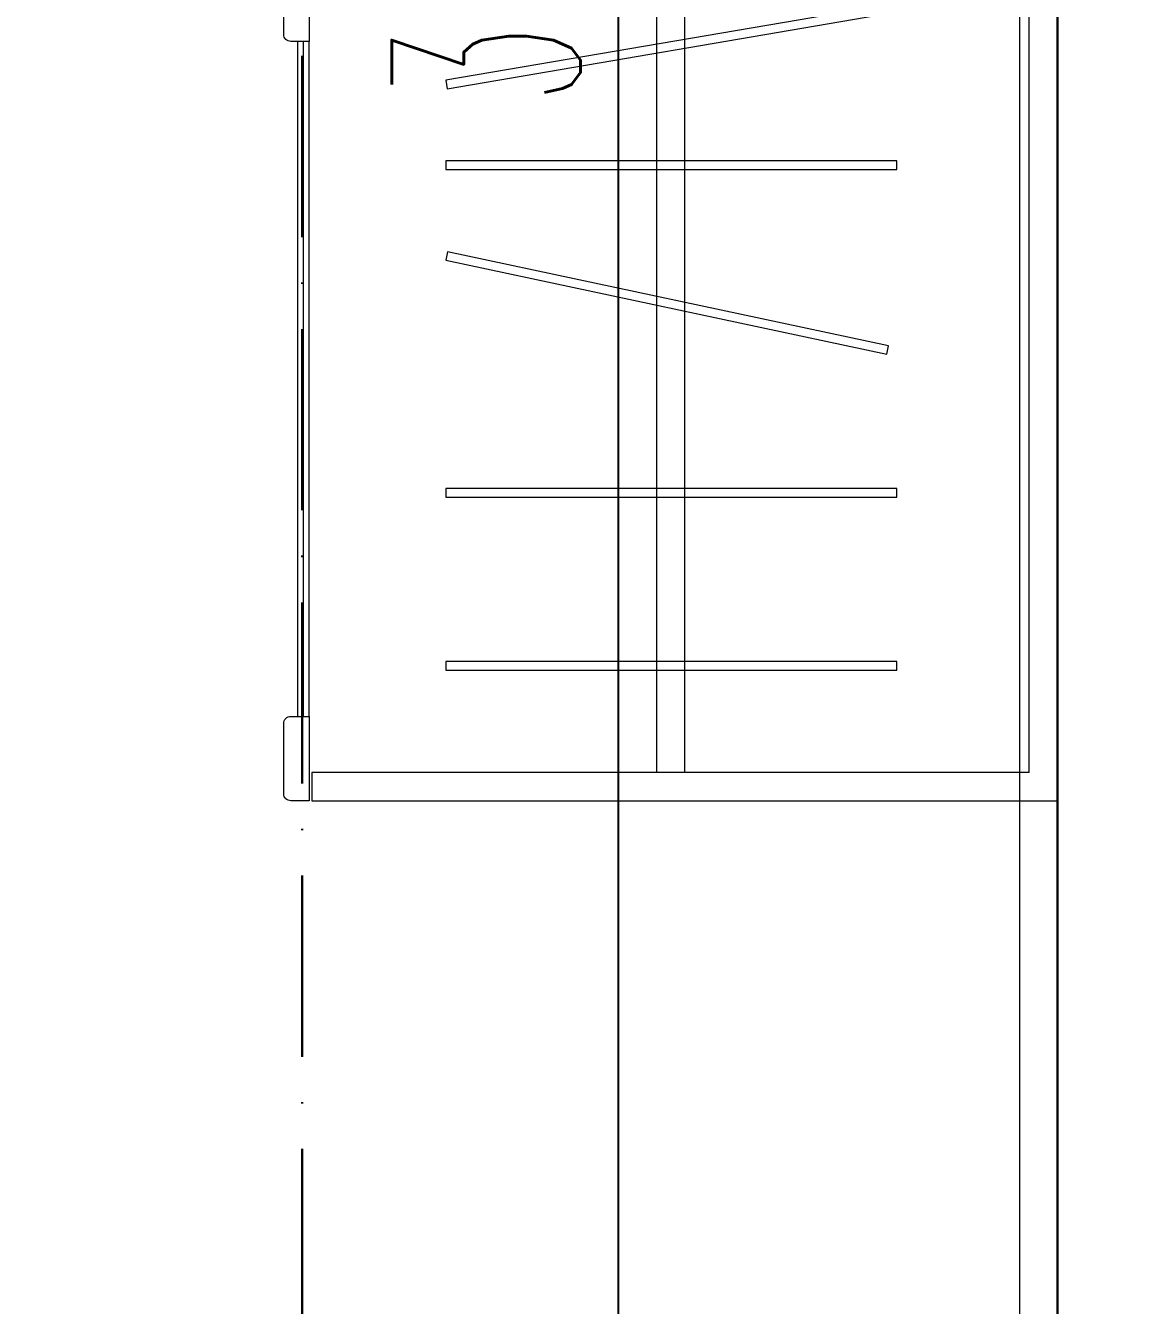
# Model space of a CAD drawing. Extents: x 775040 to 808375, y 4159409 to 4163651.
# Drawn here: x 785214.3 to 785287.5, y 4162258.7 to 4162343.5 of the extents above; entities that cross this region are included whole.
import ezdxf

# ---------------------------------------------------------------- set-up
doc = ezdxf.new("R2010")
doc.units = 0
doc.header["$MEASUREMENT"] = 0
doc.header["$PDMODE"] = 3
doc.linetypes.add('ACAD_ISO10W100', pattern=[18, 12, -3, 0, -3])
doc.linetypes.add('DUZ', pattern=[500, 500])
doc.layers.get('0').update_dxf_attribs({"linetype": 'DUZ'})
for name, color, linetype, lineweight in [('Z_ duvar', 7, 'Continuous', 30), ('Z_aks', 2, 'ACAD_ISO10W100', 30), ('Z_iç ölçü dikey', 111, 'Continuous', 25), ('Z_sıva', 241, 'Continuous', 5), ('Z_tefriş', 73, 'Continuous', 5)]:
    doc.layers.add(name, color=color, linetype=linetype, lineweight=lineweight)
doc.styles.add('OLCUIC', font='ROMANS.SHX', dxfattribs={"width": 0.5})
doc.dimstyles.new('ölçü 50', dxfattribs={"dimtxt": 12.5, "dimasz": 7, "dimexe": 5.3, "dimexo": 5, "dimgap": 2.5, "dimtad": 1, "dimdec": 0, "dimzin": 9, "dimdsep": 46, "dimtxsty": 'OLCUIC', "dimblk1": 'ARCHTICK', "dimblk2": 'ARCHTICK', "dimsah": 1, "dimcen": 0, "dimdle": 5.5, "dimadec": 0, "dimazin": 0, "dimtfac": 1, "dimtdec": 0, "dimtix": 1, "dimtofl": 0, "dimtmove": 1, "dimatfit": 3, "dimldrblk": 'ARCHTICK', "dimfxl": 0, "dimtolj": 1, "dimtzin": 0, "dimarcsym": 0})

# ---------------------------------------------------------------- blocks, each defined once
blk = doc.blocks.new('GARDOLAP 2')
at = {"layer": 'Z_tefriş'}
for p, q in [((-7865.2, 16963.14), (-7918.2, 16963.14)), ((-7918.2, 16963.14), (-7918.2, 16843.14)), ((-7865.2, 16961.14), (-7865.2, 16963.14)), ((-7916.2, 16961.14), (-7865.2, 16961.14)), ((-7916.2, 16961.14), (-7916.2, 16845.14)), ((-7891.7, 16845.14), (-7891.7, 16961.14)), ((-7889.7, 16845.14), (-7889.7, 16961.14)), ((-7865, 16957.14), (-7865, 16909.14)), ((-7864.6, 16957.14), (-7864.6, 16909.14)), ((-7864.2, 16957.14), (-7864.2, 16909.14))]:
    blk.add_line(p, q, dxfattribs=at)
for points in [[(-7863.2, 16962.64), (-7863.2, 16957.64, -0.414214), (-7863.7, 16957.14), (-7865, 16957.14), (-7865, 16963.14), (-7863.7, 16963.14, -0.414214)], [(-7863.2, 16908.64), (-7863.2, 16903.64, -0.414214), (-7863.7, 16903.14), (-7865, 16903.14), (-7865, 16909.14), (-7863.7, 16909.14, -0.414214)]]:
    blk.add_lwpolyline(points, format="xyb", close=True, dxfattribs=at)
for points in [[(-7874.727, 16953.246), (-7874.727, 16953.859), (-7906.776, 16953.859), (-7906.776, 16953.246)], [(-7874.727, 16940.938), (-7874.727, 16941.551), (-7906.776, 16941.551), (-7906.776, 16940.938)], [(-7874.85, 16924.097), (-7874.722, 16924.696), (-7906.066, 16931.385), (-7906.193, 16930.786)], [(-7874.727, 16917.626), (-7874.727, 16918.238), (-7906.776, 16918.238), (-7906.776, 16917.626)], [(-7874.714, 16911.905), (-7874.817, 16912.509), (-7906.409, 16907.107), (-7906.305, 16906.503)]]:
    blk.add_lwpolyline(points, close=True, dxfattribs=at)
blk = doc.blocks.new('_ARCHTICK')
at = {"color": 0, "linetype": 'ByBlock', "const_width": 0.15}
blk.add_lwpolyline([(-0.5, -0.5), (0.5, 0.5)], dxfattribs=at)
blk = doc.blocks.new('*D726')
at = {"layer": 'Defpoints', "color": 0, "linetype": 'Continuous', "transparency": 16777216}
for p in [(785253.57, 4162528.755), (785270.469, 4162528.755), (785158.121, 4162163.755)]:
    blk.add_point(p, dxfattribs=at)
at = {"layer": 'Z_iç ölçü dikey', "color": 0, "linetype": 'Continuous', "lineweight": -2, "transparency": 16777216}
for p, q in [((785253.57, 4162158.255), (785253.57, 4162534.255)), ((785261.57, 4162528.755), (785248.27, 4162528.755)), ((785245.57, 4162163.755), (785258.87, 4162163.755))]:
    blk.add_line(p, q, dxfattribs=at)
at = {"layer": 'Z_iç ölçü dikey', "color": 0, "linetype": 'Continuous', "lineweight": -2, "transparency": 16777216, "xscale": 7, "yscale": 7, "zscale": 7}
for p, rotation in [((785253.57, 4162528.755), 90), ((785253.57, 4162163.755), 270)]:
    blk.add_blockref('_ARCHTICK', p, dxfattribs=dict(at, rotation=rotation))
at = {"layer": 'Z_iç ölçü dikey', "color": 0, "linetype": 'Continuous', "transparency": 16777216, "insert": (785244.82, 4162346.255), "char_height": 12.5, "attachment_point": 5, "rotation": 90, "style": 'OLCUIC'}
blk.add_mtext('\\A1;365', dxfattribs=at)

msp = doc.modelspace()

# ---------------------------------------------------------------- linework, layer by layer
at = {"layer": 'Z_ duvar', "linetype": 'Continuous'}
msp.add_line((785282.643, 4162528.755), (785282.643, 4162163.755), dxfattribs=at)
at = {"layer": 'Z_aks'}
msp.add_line((785232.643, 4159668.755), (785232.643, 4163028.755), dxfattribs=at)
at = {"layer": 'Z_sıva', "linetype": 'Continuous'}
msp.add_lwpolyline([(785280.143, 4162141.255), (785280.143, 4162151.255), (785270.143, 4162151.255), (785270.143, 4162166.255), (785280.143, 4162166.255), (785280.143, 4162526.255), (785240.143, 4162526.255), (785240.143, 4162556.255), (785265.143, 4162556.255), (785265.143, 4162616.255), (785320.143, 4162616.255), (785320.143, 4162586.255), (785310.143, 4162586.255), (785310.143, 4162551.255), (785295.143, 4162551.255), (785295.143, 4162193.755), (785295.143, 4162141.255)], close=True, dxfattribs=at)

# ---------------------------------------------------------------- block references
at = {"layer": 'Z_tefriş', "xscale": 0.9314910005778074, "yscale": 0.9314910005778074, "zscale": 0.9314910005778074, "rotation": 180}
msp.add_blockref('GARDOLAP 2', (777906.911, 4178093.126), dxfattribs=at)

# ---------------------------------------------------------------- dimensions: what is measured, and where the dimension line sits
at = {"layer": 'Z_iç ölçü dikey', "linetype": 'Continuous'}
dim = msp.add_linear_dim(base=(785253.57, 4162528.755), p1=(785158.121, 4162163.755), p2=(785270.469, 4162528.755), angle=90, dimstyle='ölçü 50', override={"dimfxl": 8}, dxfattribs=at)
dim.commit()
dim.dimension.update_dxf_attribs({"geometry": '*D726', "text_midpoint": (785244.82, 4162346.255)})

doc.saveas('drawing.dxf')
